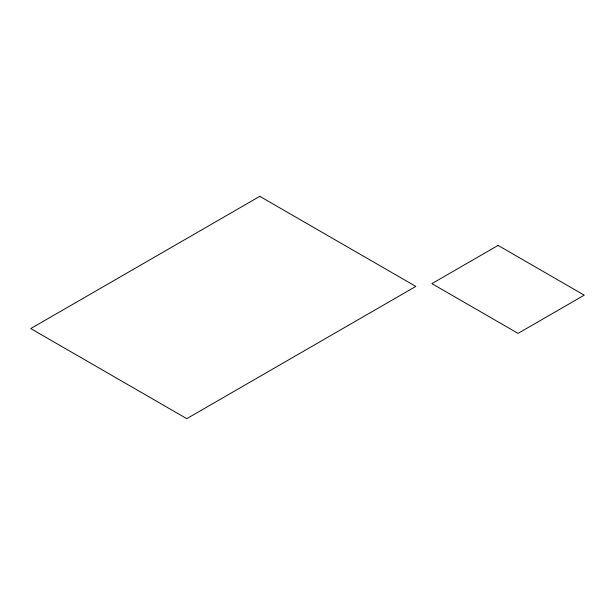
<?xml version="1.0" encoding="UTF-8"?>
<svg xmlns="http://www.w3.org/2000/svg" width="615" height="615" viewBox="0 0 615 615"><rect width="100%" height="100%" fill="white"/><g stroke="black" fill="none" stroke-linecap="round" stroke-linejoin="round"><path stroke-width="0.92" d="M259.799 196.339L30.75 328.579L186.768 418.661L415.825 286.421L259.799 196.339M498.089 245.416L431.891 283.63L518.053 333.376L584.25 295.162L498.089 245.416"/></g></svg>
